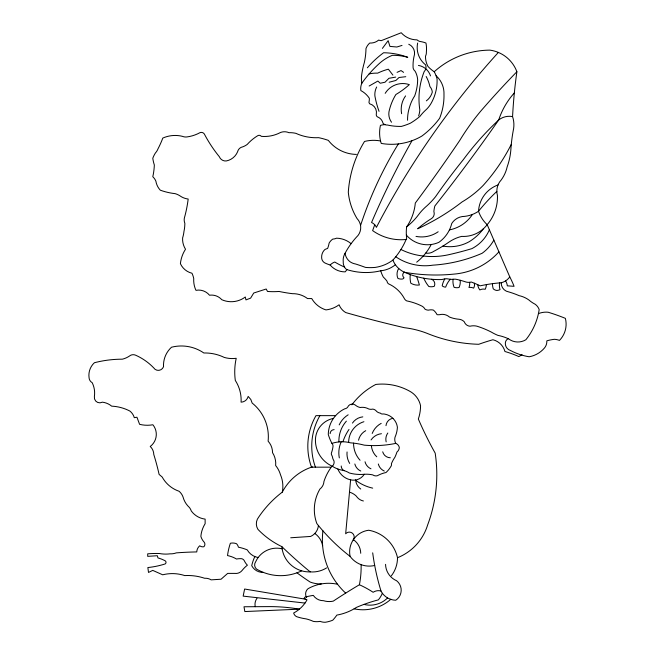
<?xml version="1.0" encoding="UTF-8"?>
<svg xmlns="http://www.w3.org/2000/svg" width="655" height="655" viewBox="0 0 655 655"><rect width="100%" height="100%" fill="white"/><g stroke="black" fill="none" stroke-linecap="round" stroke-linejoin="round"><path stroke-width="0.98" d="M350.613 479.853L345.668 533.784A4.863 4.863 0 0 1 352.431 533.219A4.863 4.863 0 0 1 353.168 539.966M374.734 224.763L372.621 230.601A48.757 48.757 0 0 0 406.125 239.476M382.414 48.388L388.153 40.667L389.938 46.407L396.865 47.004L402.014 45.424M395.383 264.718A26.847 26.847 0 0 1 380.727 270.769A62.97 62.97 0 0 1 346.978 269.631L345.193 271.866A19.404 19.404 0 0 1 330.136 265.013A54.619 54.619 0 0 1 325.805 263.375A6.165 6.165 0 0 1 321.638 257.259A10.112 10.112 0 0 1 324.913 249.514A15.573 15.573 0 0 1 327.598 248.466A26.961 26.961 0 0 0 329.097 243.169A12.101 12.101 0 0 1 332.814 239.075A9.8 9.8 0 0 0 336.539 238.183A23.433 23.433 0 0 1 351.121 243.668M522.068 354.715L518.866 356.582A106.618 106.618 0 0 0 504.956 351.506A16.571 16.571 0 0 0 492.928 339.74A211.622 211.622 0 0 0 478.756 344.284A146.114 146.114 0 0 1 429.025 334.124A91.332 91.332 0 0 0 404.43 327.713A1191.248 1191.248 0 0 1 345.742 312.566A15.704 15.704 0 0 1 339.077 304.788A27.109 27.109 0 0 1 325.969 309.905A24.816 24.816 0 0 1 311.739 298.565L307.523 298.565A24.096 24.096 0 0 0 292.408 293.677A159.673 159.673 0 0 1 279.071 291.459A76.782 76.782 0 0 1 267.518 291.459L266.184 289.011L253.739 293.014L250.628 298.123L245.961 299.9L245.298 297.01A23.277 23.277 0 0 1 221.734 299.679A13.665 13.665 0 0 0 216.183 295.904A14.009 14.009 0 0 0 209.518 295.233A13.935 13.935 0 0 0 195.96 290.345A24.129 24.129 0 0 1 193.733 278.572A22.663 22.663 0 0 0 191.956 273.241A17.21 17.21 0 0 1 180.403 263.678A32.521 32.521 0 0 1 185.512 249.236A18.872 18.872 0 0 1 182.622 237.904A33.872 33.872 0 0 0 183.957 231.461A38.465 38.465 0 0 0 184.849 223.24A9.096 9.096 0 0 1 184.399 217.91A129.182 129.182 0 0 0 188.181 199.03A17.841 17.841 0 0 1 180.109 195.951A17.939 17.939 0 0 0 175.106 193.643A63.993 63.993 0 0 1 160.295 190.187A17.423 17.423 0 0 1 155.874 181.148A13.346 13.346 0 0 0 152.795 176.719A62.978 62.978 0 0 0 154.334 164.995A38.236 38.236 0 0 1 152.795 158.264A27.592 27.592 0 0 1 155.489 152.877A12.551 12.551 0 0 0 157.986 148.841A93.698 93.698 0 0 0 162.8 138.074A30.343 30.343 0 0 1 182.418 136.338A9.055 9.055 0 0 0 187.035 136.92A37.188 37.188 0 0 0 199.914 132.687A3.594 3.594 0 0 1 204.344 134.029A136.15 136.15 0 0 0 219.343 156.725A6.681 6.681 0 0 0 226.27 160.958A15.393 15.393 0 0 0 237.618 151.723A6.493 6.493 0 0 1 241.269 147.301A17.922 17.922 0 0 0 247.23 144.419A46.407 46.407 0 0 1 257.62 135.765A2.718 2.718 0 0 1 261.271 136.338A34.355 34.355 0 0 0 280.504 132.49A11.086 11.086 0 0 1 288.97 132.687A27.608 27.608 0 0 1 295.896 133.342A48.437 48.437 0 0 0 318.592 137.665A73.9 73.9 0 0 1 328.319 140.367A36.279 36.279 0 0 0 356.41 154.416M369.15 86.01L377.861 81.056L380.236 83.234L384.993 82.243L388.947 78.289L395.677 77.102M397.061 72.345L401.024 70.568L403.595 72.345M389.144 82.243L395.874 80.467L399.042 77.495L405.772 76.701M290.714 537.771L310.658 536.437A13.296 13.296 0 0 0 318.428 525.531M335.622 415.638L315.972 415.638A61.398 61.398 0 0 0 311.502 467.171L330.595 467.171M305.001 603.067L243.161 596.124L244.626 589.025L305.754 599.251M392.91 75.12L388.358 69.176A61.087 61.087 0 0 0 377.665 73.139A34.887 34.887 0 0 0 369.133 73.917M505.57 280.897A10.619 10.619 0 0 1 507.306 285.826L514.077 286.317A91.528 91.528 0 0 0 509.778 276.893L487.173 224.665A32.111 32.111 0 0 1 478.527 211.254A29.647 29.647 0 0 1 498.037 184.931M380.187 140.907A37.401 37.401 0 0 0 364.516 141.447A110.662 110.662 0 0 0 348.304 192.243A61.963 61.963 0 0 0 357.04 218.549A12.887 12.887 0 0 1 358.031 235.464A79.533 79.533 0 0 0 345.062 253.297A12.813 12.813 0 0 0 349.811 261.582A13.583 13.583 0 0 0 355.477 263.965A196.017 196.017 0 0 1 365.465 267.396A51.082 51.082 0 0 0 375.307 267.396A38.841 38.841 0 0 0 392.894 260.092A72.222 72.222 0 0 0 406.665 238.166A41.994 41.994 0 0 1 406.665 226.818A63.158 63.158 0 0 0 418.668 214.562A52.94 52.94 0 0 1 425.275 207.283A77.847 77.847 0 0 0 435.534 196.705A629.963 629.963 0 0 1 463.314 159.656A291.352 291.352 0 0 1 498.701 119.971A75.636 75.636 0 0 1 514.355 92.895M406.665 226.818A49.952 49.952 0 0 0 415.311 203.05A1652.901 1652.901 0 0 0 459.843 140.293A236.078 236.078 0 0 1 480.688 111.194A897.096 897.096 0 0 1 516.885 71.747A33.528 33.528 0 0 0 489.875 50.132A84.028 84.028 0 0 0 434.216 71.747A34.33 34.33 0 0 1 427.944 66.409A20.215 20.215 0 0 1 425.521 56.109A7.754 7.754 0 0 0 426.364 52.154A31.514 31.514 0 0 0 425.971 43.042A26.085 26.085 0 0 0 419.83 41.462A8.138 8.138 0 0 1 417.063 39.881A21.156 21.156 0 0 1 401.22 32.75L381.226 40.667A14.033 14.033 0 0 1 378.656 40.078A12.568 12.568 0 0 1 369.748 43.042A13.55 13.55 0 0 0 365.981 48.585A68.857 68.857 0 0 1 364.401 62.25A86.272 86.272 0 0 0 361.429 76.897A34.936 34.936 0 0 0 361.83 83.234A13.55 13.55 0 0 0 360.839 90.562A23.064 23.064 0 0 1 369.346 98.283A14.885 14.885 0 0 1 368.953 102.245A3.652 3.652 0 0 0 369.748 103.826A9.055 9.055 0 0 1 376.281 114.519A2.53 2.53 0 0 0 377.411 116.844A9.006 9.006 0 0 1 383.011 123.23A5.158 5.158 0 0 0 387.367 125.007A56.821 56.821 0 0 0 401.417 126.399A69.749 69.749 0 0 0 410.325 123.23A69.103 69.103 0 0 0 420.027 116.295A42.804 42.804 0 0 1 425.177 110.556A28.198 28.198 0 0 0 431.514 102.638A45.416 45.416 0 0 0 437.057 78.878A27.887 27.887 0 0 0 434.216 71.747M472.419 214.455A35.362 35.362 0 0 1 449.428 229.897M360.561 225.492A383.429 383.429 0 0 1 398.338 143.928M425.725 253.092A10.947 10.947 0 0 0 433.88 251.274A151.649 151.649 0 0 0 449.093 242.014A38.154 38.154 0 0 1 461.66 236.39A29.745 29.745 0 0 0 487.173 224.665A42.19 42.19 0 0 0 497.44 195.485A16.432 16.432 0 0 1 499.601 181.975A34.871 34.871 0 0 0 507.167 166.845A65.222 65.222 0 0 0 510.949 148.472A160.033 160.033 0 0 1 513.643 128.478A26.061 26.061 0 0 0 512.57 116.598A510.302 510.302 0 0 1 516.885 71.747M431.211 244.503A53.898 53.898 0 0 1 416.678 262.188M483.456 228.718A51.049 51.049 0 0 1 469.267 241.679A40.012 40.012 0 0 1 442.878 246.092M406.362 235.112A27.944 27.944 0 0 0 438.842 242.342A32.513 32.513 0 0 0 451.737 223.494A15.188 15.188 0 0 1 462.324 216.543A30.932 30.932 0 0 0 478.527 211.254A199.161 199.161 0 0 1 496.842 191.407M512.57 116.598A17.063 17.063 0 0 0 498.701 119.971A1768.435 1768.435 0 0 1 434.871 205.965A29.696 29.696 0 0 0 433.88 211.581A5.96 5.96 0 0 1 431.563 218.533A101.14 101.14 0 0 0 417.669 228.783A224.747 224.747 0 0 0 461.988 201.994A101.656 101.656 0 0 0 483.153 185.455A186.97 186.97 0 0 0 511.293 144.354M438.179 231.764A29.033 29.033 0 0 1 416.015 236.39M489.391 229.799A37.941 37.941 0 0 1 471.911 248.63A334.206 334.206 0 0 1 447.766 254.91A75.915 75.915 0 0 1 422.303 255.9A64.698 64.698 0 0 1 400.934 249.49M493.862 240.115A40.831 40.831 0 0 1 482.162 253.256A146.466 146.466 0 0 1 432.881 265.16A51.892 51.892 0 0 1 395.759 256.768M498.93 251.831A67.833 67.833 0 0 1 454.054 274.093A181.05 181.05 0 0 1 404.192 272.226M392.894 260.092A22.36 22.36 0 0 0 405.674 272.767A85.322 85.322 0 0 0 441.863 279.546A25.529 25.529 0 0 1 446.816 278.719A39.284 39.284 0 0 0 451.778 279.374A22.819 22.819 0 0 1 455.741 279.21A79.828 79.828 0 0 1 465.001 281.691A10.202 10.202 0 0 0 471.281 282.018A106.634 106.634 0 0 1 480.197 285.826A150.576 150.576 0 0 1 501.206 282.772A14.95 14.95 0 0 0 509.778 276.893M498.373 52.433A831.121 831.121 0 0 0 376.404 227.359A9.26 9.26 0 0 0 371.541 222.503A830.933 830.933 0 0 1 411.995 140.71M499.544 282.903A15.933 15.933 0 0 0 500.027 289.625A8.9 8.9 0 0 1 496.891 290.452A6.157 6.157 0 0 1 493.256 288.798A16.383 16.383 0 0 1 492.47 283.672M486.362 284.614A10.865 10.865 0 0 1 485.158 289.297A7.328 7.328 0 0 0 479.869 289.952A10.611 10.611 0 0 1 477.724 284.671M474.31 283.206A6.394 6.394 0 0 1 473.59 288.135A7.893 7.893 0 0 0 468.964 287.479A11.585 11.585 0 0 0 469.635 282.321M460.162 280.25A13.108 13.108 0 0 1 459.049 287.479A9.571 9.571 0 0 1 454.087 287.308A15.54 15.54 0 0 1 453.104 279.243M450.321 279.251A22.573 22.573 0 0 0 445.662 287.144A5.412 5.412 0 0 1 442.191 285.826A22.532 22.532 0 0 1 444.794 278.932M431.629 279.259A5.15 5.15 0 0 1 434.257 286.317A10.267 10.267 0 0 1 428.804 286.481A33.773 33.773 0 0 1 423.793 278.203M416.621 276.574A89.833 89.833 0 0 1 419.388 284.999A13.1 13.1 0 0 1 410.791 283.181A24.399 24.399 0 0 1 410.251 274.56M404.274 272.169A3.406 3.406 0 0 0 404.02 277.72A2.35 2.35 0 0 1 402.366 279.046A8.843 8.843 0 0 1 397.904 278.383A10.382 10.382 0 0 1 398.723 268.501M501.206 282.772A8.949 8.949 0 0 0 508.845 291.942A89.448 89.448 0 0 1 519.104 295.651A26.126 26.126 0 0 1 528.921 300.015A30.187 30.187 0 0 0 535.037 304.166A10.988 10.988 0 0 1 539.18 309.619A63.093 63.093 0 0 1 525.867 339.748A15.286 15.286 0 0 1 508.624 338.872A46.595 46.595 0 0 0 497.931 335.376A50.157 50.157 0 0 1 491.381 332.11A89.866 89.866 0 0 0 476.84 326.165A14.778 14.778 0 0 0 469.995 326.215A6.484 6.484 0 0 1 464.321 321.842A8.482 8.482 0 0 0 458.86 319.231A32.513 32.513 0 0 1 449.477 317.045A10.783 10.783 0 0 0 440.962 314.425A9.817 9.817 0 0 1 437.032 314.646A13.706 13.706 0 0 0 433.323 310.061A10.398 10.398 0 0 0 428.493 310.159A7.311 7.311 0 0 1 425.029 309.185A7.868 7.868 0 0 0 421.976 306.131A60.735 60.735 0 0 0 406.698 300.891A5.862 5.862 0 0 1 404.078 298.05A33.405 33.405 0 0 0 388.579 283.861A3.619 3.619 0 0 1 387.056 281.241A32.251 32.251 0 0 0 383.339 277.098A29.917 29.917 0 0 1 380.727 270.769M407.557 120.258A39.734 39.734 0 0 1 409.539 107.191A40.659 40.659 0 0 1 414.68 95.908A49.141 49.141 0 0 0 417.653 79.673A20.592 20.592 0 0 0 415.082 71.158A5.551 5.551 0 0 1 413.1 67.792A42.149 42.149 0 0 1 414.484 54.529A9.71 9.71 0 0 0 408.745 44.237M426.364 100.854A16.49 16.49 0 0 0 432.3 92.142A9.678 9.678 0 0 0 429.926 86.599A38.285 38.285 0 0 0 426.168 76.504M418.643 115.902A24.088 24.088 0 0 0 419.83 109.966A74.023 74.023 0 0 1 424.186 71.559A6.239 6.239 0 0 0 425.57 64.82A21.959 21.959 0 0 1 417.653 43.042M418.447 65.418A15.294 15.294 0 0 1 430.523 75.906M391.518 122.239A14.148 14.148 0 0 1 388.947 111.939A54.431 54.431 0 0 1 395.874 94.525A84.127 84.127 0 0 0 409.342 84.618A20.633 20.633 0 0 0 385.189 93.329M401.621 113.724A22.892 22.892 0 0 1 405.576 95.908M379.048 111.35A95.081 95.081 0 0 1 374.889 95.908A16.383 16.383 0 0 1 376.674 87M361.83 83.234A120.324 120.324 0 0 1 379.843 63.044A43.492 43.492 0 0 1 392.312 55.323A55.372 55.372 0 0 1 407.754 57.296A72.279 72.279 0 0 0 383.601 52.744A98.627 98.627 0 0 0 367.373 67.792M436.091 75.751A23.711 23.711 0 0 1 443.984 94.32A60.645 60.645 0 0 1 439.628 118.277A83.455 83.455 0 0 1 421.812 136.101A59.908 59.908 0 0 1 381.226 143.42A34.74 34.74 0 0 1 380.432 125.408A17.226 17.226 0 0 1 384.944 124.638M345.062 253.297A13.714 13.714 0 0 0 343.253 261.885A8.564 8.564 0 0 0 344.595 267.101A5.068 5.068 0 0 0 346.978 269.631M344.595 267.101A89.481 89.481 0 0 1 334.754 262.033A13.043 13.043 0 0 0 330.136 265.013M508.247 338.7A5.076 5.076 0 0 0 505.349 343.023A7.205 7.205 0 0 0 510.368 350.441A60.71 60.71 0 0 0 529.142 356.77A25.905 25.905 0 0 0 544.42 348.042A10.128 10.128 0 0 0 546.819 340.837A44.958 44.958 0 0 1 554.457 339.306A17.194 17.194 0 0 1 559.476 340.404A23.179 23.179 0 0 0 565.371 318.355A186.118 186.118 0 0 0 548.129 312.238A20.436 20.436 0 0 0 538.435 313.63M254.828 556.578A46.898 46.898 0 0 0 251.716 565.683A12.535 12.535 0 0 0 263.384 572.413M296.969 572.814A263.981 263.981 0 0 0 310.216 582.082A29.18 29.18 0 0 0 321.302 583.924M371.066 439.923A14.287 14.287 0 0 1 381.431 433.708M384.264 471.035A10.472 10.472 0 0 1 378.32 463.986M360.774 471.035A10.472 10.472 0 0 1 354.83 463.986M344.137 470.658A5.215 5.215 0 0 1 341.23 465.983M330.153 433.635A3.987 3.987 0 0 1 334.14 429.647M385.991 425.66A8.188 8.188 0 0 1 392.902 418.308M370.967 468.816A10.472 10.472 0 0 1 365.023 461.775M386.163 441.871A10.676 10.676 0 0 1 387.825 433.029M349.688 463.429A18.438 18.438 0 0 1 347.06 451.958M390.315 457.763A7.958 7.958 0 0 1 382.708 451.819M376.772 456.797A16.94 16.94 0 0 1 371.377 445.572M360.053 460.252A25.005 25.005 0 0 1 353.561 443.124M339.323 457.902A26.184 26.184 0 0 1 341.255 441.765M358.531 440.217A14.287 14.287 0 0 1 365.719 430.679M352.456 423.081A14.287 14.287 0 0 1 362.813 416.867M372.212 433.446A19.388 19.388 0 0 1 381.194 423.359M339.192 424.882A23.678 23.678 0 0 1 348.165 414.795M348.64 441.928A21.623 21.623 0 0 1 363.918 421.705M342.917 441.765A48.716 48.716 0 0 1 349 429.443M338.905 441.912A29.794 29.794 0 0 1 346.372 421.149M315.423 467.171A61.398 61.398 0 0 1 319.902 415.638M363.394 500.985A11.2 11.2 0 0 1 356.304 496.113A16.391 16.391 0 0 0 349.483 492.151M360.733 489.023A12.036 12.036 0 0 1 355.673 480.262M372.695 488.139A43.484 43.484 0 0 1 355.395 480.05M331.774 466.663A5.461 5.461 0 0 0 333.993 460.956A14.836 14.836 0 0 1 332.724 458.263A8.769 8.769 0 0 0 331.774 455.25A2.947 2.947 0 0 1 331.455 452.875A30.515 30.515 0 0 0 333.035 446.219A4.045 4.045 0 0 0 331.929 443.386A50.091 50.091 0 0 1 328.286 434.486A28.828 28.828 0 0 1 344.767 408.802A4.429 4.429 0 0 0 347.625 407.222A5.043 5.043 0 0 1 355.231 404.995A11.16 11.16 0 0 0 360.16 407.492A13.002 13.002 0 0 1 368.708 408.966A7.017 7.017 0 0 0 372.662 409.105A5.584 5.584 0 0 1 376.003 410.701A6.353 6.353 0 0 0 380.277 413.084A3.365 3.365 0 0 0 382.184 414.034A7.524 7.524 0 0 1 385.034 414.189A15.417 15.417 0 0 1 397.405 427.191A27.846 27.846 0 0 1 395.022 437.18A8.744 8.744 0 0 0 395.743 443.386A5.567 5.567 0 0 1 399.304 447.48A6.394 6.394 0 0 1 396.922 452.081A38.874 38.874 0 0 1 394.867 457.313A33.053 33.053 0 0 0 391.379 463.814A3.062 3.062 0 0 1 390.74 466.663A24.734 24.734 0 0 1 385.983 472.533A30.49 30.49 0 0 0 377.427 475.702A5.453 5.453 0 0 1 372.826 474.908A30.572 30.572 0 0 0 364.27 474.277A12.715 12.715 0 0 1 350.098 479.722A17.488 17.488 0 0 1 337.874 469.021M364.27 474.277A41.92 41.92 0 0 1 349.369 473.008A20.321 20.321 0 0 0 341.918 470.151A27.739 27.739 0 0 1 332.298 466.245A28.558 28.558 0 0 1 315.44 439.399A22.237 22.237 0 0 1 333.428 418.414M331.929 443.386A32.906 32.906 0 0 1 350.564 442.845A72.918 72.918 0 0 1 364.278 445.154A106.626 106.626 0 0 0 395.743 443.386M255.262 606.694A10.169 10.169 0 0 1 256.981 598.318M387.58 597.933A24.89 24.89 0 0 1 363.934 604.401M390.871 599.251A42.076 42.076 0 0 1 354.109 608.822M382.348 593.283A26.446 26.446 0 0 1 378.353 599.874A154.302 154.302 0 0 0 356.451 607.39A53.071 53.071 0 0 1 336.842 615.102A44.884 44.884 0 0 1 332.748 620.203A33.757 33.757 0 0 1 325.543 622.225A12.347 12.347 0 0 1 320.148 621.366A19.249 19.249 0 0 1 313.262 621.366A37.867 37.867 0 0 0 305.959 618.86A53.08 53.08 0 0 1 296.797 616.732A5.584 5.584 0 0 1 293.653 613.023A32.635 32.635 0 0 0 307.007 599.874L304.084 598.416L304.894 597.147A84.577 84.577 0 0 1 313.311 595.379A11.888 11.888 0 0 0 323.505 600.692A19.02 19.02 0 0 0 333.256 601.134A624.764 624.764 0 0 1 359.407 584.743A91.102 91.102 0 0 0 361.101 564.667M359.407 584.743A101.304 101.304 0 0 1 373.137 592.276A9.653 9.653 0 0 1 380.989 590.982M306.671 597.589A6.82 6.82 0 0 1 307.997 588.73A41.764 41.764 0 0 1 337.571 584.252M314.818 533.481A18.938 18.938 0 0 1 322.628 545.705M345.676 593.127A72.77 72.77 0 0 1 322.931 530.853M326.608 567.901A26.953 26.953 0 0 1 310.216 571.889A27.485 27.485 0 0 1 281.855 546.63A82.293 82.293 0 0 1 257.923 529.346A10.611 10.611 0 0 1 258.807 516.942A105.25 105.25 0 0 1 282.297 492.126A51.77 51.77 0 0 1 312.427 466.868M310.216 571.889A461.914 461.914 0 0 1 281.855 546.63M301.652 570.832A47.823 47.823 0 0 1 258.365 570.12A5.428 5.428 0 0 1 255.704 561.695A23.064 23.064 0 0 1 282.117 548.808M282.297 492.126A29.426 29.426 0 0 0 280.52 474.842A25.897 25.897 0 0 0 275.649 465.541A20.199 20.199 0 0 0 272.546 452.687A17.194 17.194 0 0 0 268.116 441.167A43.124 43.124 0 0 0 252.159 403.054L250.832 399.509L248.171 396.414A7.475 7.475 0 0 1 241.081 402.17A36.156 36.156 0 0 0 235.317 380.457A63.494 63.494 0 0 1 236.209 358.301A28.648 28.648 0 0 1 224.239 357.417A44.016 44.016 0 0 0 203.852 352.988A39.627 39.627 0 0 0 171.504 347.224A24.562 24.562 0 0 0 163.529 366.718A5.567 5.567 0 0 1 155.112 369.379A57.263 57.263 0 0 0 135.61 355.198A5.895 5.895 0 0 0 129.403 356.083A22.155 22.155 0 0 1 122.313 359.186A111.71 111.71 0 0 0 94.394 362.731A16.989 16.989 0 0 0 89.08 377.796A6.141 6.141 0 0 0 92.183 382.676A23.261 23.261 0 0 1 94.394 396.414A5.436 5.436 0 0 0 102.377 402.17A17.98 17.98 0 0 1 111.677 406.157A43.959 43.959 0 0 1 129.846 411.037A12.822 12.822 0 0 1 134.283 417.677L136.936 417.235L139.597 424.325A31.661 31.661 0 0 0 152.893 424.767A15.155 15.155 0 0 1 150.232 446.481A11.094 11.094 0 0 1 153.778 454.464A251.635 251.635 0 0 1 159.099 474.4L162.203 477.061A30.449 30.449 0 0 0 179.036 491.242A13.477 13.477 0 0 1 183.032 496.998A21.59 21.59 0 0 0 189.352 507.445A10.971 10.971 0 0 1 191.244 510.916A20.149 20.149 0 0 0 205.13 519.12L205.13 523.697A28.468 28.468 0 0 0 200.864 536.314A14.115 14.115 0 0 0 204.024 541.996A3.414 3.414 0 0 1 203.861 546.728A5.003 5.003 0 0 1 199.759 545.779A8.466 8.466 0 0 0 196.762 551.928A361.159 361.159 0 0 0 176.261 552.877A15.638 15.638 0 0 1 170.103 553.827A33.864 33.864 0 0 1 159.378 553.508A106.618 106.618 0 0 0 147.703 553.827L147.703 556.349L157.331 555.718L157.961 557.929A33.986 33.986 0 0 1 165.371 560.926A1.924 1.924 0 0 1 165.216 563.922A86.034 86.034 0 0 1 147.866 567.549L148.497 572.437L152.754 570.39L162.694 574.803A39.668 39.668 0 0 1 184.775 575.589A52.957 52.957 0 0 1 204.655 578.275A10.832 10.832 0 0 1 211.123 579.855L221.054 579.225L227.686 573.387L234.785 573.387A7.958 7.958 0 0 0 242.039 570.546A30.58 30.58 0 0 1 247.402 565.183A15.196 15.196 0 0 1 244.405 560.926A4.102 4.102 0 0 0 241.72 558.715A20.207 20.207 0 0 0 236.52 559.026A29.631 29.631 0 0 0 227.522 555.563A62.798 62.798 0 0 1 230.364 543.257A10.799 10.799 0 0 1 236.52 543.724A7.721 7.721 0 0 1 238.412 547.195A47.496 47.496 0 0 1 247.246 549.881A15.687 15.687 0 0 0 258.144 557.544M374.701 565.478A23.711 23.711 0 0 1 350.098 556.382A194.199 194.199 0 0 1 316.856 523.591A40.201 40.201 0 0 1 319.959 489.023A10.267 10.267 0 0 0 323.947 481.49A50.615 50.615 0 0 1 331.487 466.868M350.098 556.382A21.82 21.82 0 0 1 368.708 530.239A35.959 35.959 0 0 1 397.511 557.708A29.704 29.704 0 0 1 391.313 575.876M372.695 552.836A231.968 231.968 0 0 0 381.12 591.383A17.357 17.357 0 0 0 395.743 600.25A12.011 12.011 0 0 0 396.627 580.756A18.291 18.291 0 0 1 385.549 564.356M397.511 557.708A51.336 51.336 0 0 0 427.65 524.917A143.216 143.216 0 0 0 435.182 453.129A365.875 365.875 0 0 1 418.34 419.012A40.987 40.987 0 0 0 420.559 405.715A21.541 21.541 0 0 0 409.481 391.092A56.395 56.395 0 0 0 375.798 384.444A70.191 70.191 0 0 0 351.866 404.831M353.389 539.663A16.924 16.924 0 0 1 360.733 553.279M299.376 609.166L244.831 611.557L243.996 606.759L269.541 606.612A171.659 171.659 0 0 1 299.376 609.166"/></g></svg>
